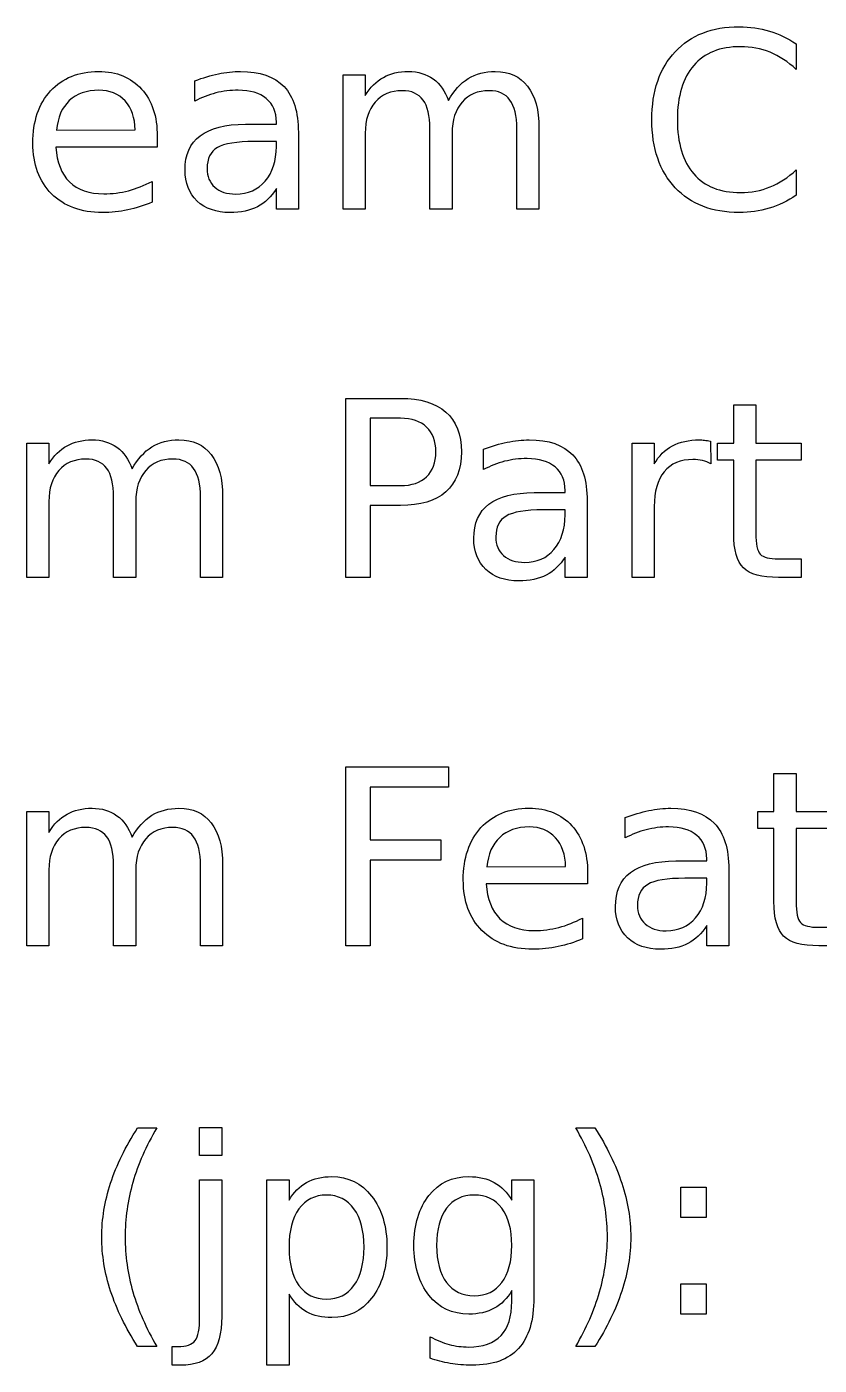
# Model space of a CAD drawing. Extents: x -140 to 352, y 0 to 216.
# Drawn here: x 223.82 to 238.04, y 145.13 to 169.14 of the extents above; entities that cross this region are included whole.
import ezdxf

# ---------------------------------------------------------------- set-up
doc = ezdxf.new("R2010")
doc.units = 0
doc.layers.add('Design_Template', color=7, linetype='CONTINUOUS')

msp = doc.modelspace()

# ---------------------------------------------------------------- linework, layer by layer
at = {"layer": 'Design_Template', "color": 7}
for points in [[(237.629411, 168.83575), (237.629411, 168.377543)], [(226.834629, 167.805322), (226.834629, 168.171027)], [(229.893661, 167.233099), (229.893661, 165.871384), (229.495675, 165.871384), (229.495675, 168.280738), (229.893661, 168.280738), (229.893661, 167.906427)], [(227.742443, 167.39229), (228.297461, 167.39229), (228.297461, 167.431011)], [(226.159152, 167.175017), (226.159152, 166.981409), (224.339235, 166.981409)], [(224.352146, 167.289032), (225.763339, 167.291184)], [(228.693274, 167.246007), (228.693274, 165.871384), (228.297461, 165.871384), (228.297461, 166.237089)], [(231.453284, 167.233099), (231.453284, 165.871384), (231.055316, 165.871384), (231.055316, 167.312695)], [(233.012911, 167.325602), (233.012911, 165.871384), (232.614943, 165.871384), (232.614943, 167.312695)], [(228.297461, 166.994315), (228.297461, 167.082516), (227.903782, 167.082516)], [(237.629411, 166.572679), (237.629411, 166.118772)], [(226.06665, 166.368313), (226.06665, 165.994002)], [(229.545159, 162.474625), (230.526117, 162.474625)], [(230.526117, 160.553595), (229.9797, 160.553595), (229.9797, 159.262869), (229.545159, 159.262869), (229.545159, 162.474625)], [(236.508622, 160.056665), (236.508622, 161.3646), (236.218218, 161.3646), (236.218218, 161.672223), (236.508622, 161.672223), (236.508622, 162.356308), (236.906604, 162.356308)], [(236.906604, 162.356308), (236.906604, 161.672223), (237.721916, 161.672223), (237.721916, 161.3646), (236.906604, 161.3646), (236.906604, 160.056665)], [(229.9797, 162.117524), (229.9797, 160.910696), (230.526117, 160.910696)], [(230.526117, 162.117524), (229.9797, 162.117524)], [(224.214468, 160.624584), (224.214468, 159.262869), (223.816481, 159.262869), (223.816481, 161.672223), (224.214468, 161.672223), (224.214468, 161.297912)], [(235.08238, 160.532083), (235.08238, 159.262869), (234.684397, 159.262869), (234.684397, 161.672223), (235.08238, 161.672223), (235.08238, 161.297912)], [(236.093434, 161.708796), (236.095551, 161.302219)], [(232.019059, 161.196806), (232.019059, 161.562512)], [(225.774095, 160.624584), (225.774095, 159.262869), (225.376126, 159.262869), (225.376126, 160.70418)], [(227.333718, 160.717087), (227.333718, 159.262869), (226.93575, 159.262869), (226.93575, 160.70418)], [(232.926855, 160.783773), (233.481873, 160.783773), (233.481873, 160.822496)], [(233.481873, 160.3858), (233.481873, 160.473999), (233.088198, 160.473999)], [(233.877704, 160.637492), (233.877704, 159.262869), (233.481873, 159.262869), (233.481873, 159.628574)], [(237.315329, 159.594155), (237.721916, 159.594155), (237.721916, 159.262869), (237.315329, 159.262869)], [(237.231428, 153.448149), (237.231428, 154.756086), (236.941025, 154.756086), (236.941025, 155.063709), (237.231428, 155.063709), (237.231428, 155.747794), (237.629411, 155.747794)], [(237.629411, 155.747794), (237.629411, 155.063709), (238.444722, 155.063709), (238.444722, 154.756086), (237.629411, 154.756086), (237.629411, 153.448149)], [(224.214468, 154.016068), (224.214468, 152.654353), (223.816481, 152.654353), (223.816481, 155.063709), (224.214468, 155.063709), (224.214468, 154.689397)], [(234.561782, 154.588291), (234.561782, 154.953998)], [(235.469596, 154.175259), (236.02461, 154.175259), (236.02461, 154.213983)], [(225.774095, 154.016068), (225.774095, 152.654353), (225.376126, 152.654353), (225.376126, 154.095665)], [(227.333718, 154.10857), (227.333718, 152.654353), (226.93575, 152.654353), (226.93575, 154.095665)], [(233.886304, 153.957987), (233.886304, 153.764379), (232.066387, 153.764379)], [(232.079281, 154.072001), (233.490474, 154.074118)], [(236.420427, 154.028976), (236.420427, 152.654353), (236.02461, 152.654353), (236.02461, 153.02006)], [(236.02461, 153.777287), (236.02461, 153.865485), (235.630935, 153.865485)], [(233.793803, 153.151283), (233.793803, 152.776971)], [(238.038136, 152.985639), (238.444722, 152.985639), (238.444722, 152.654353), (238.038136, 152.654353)], [(225.80636, 149.388819), (226.150551, 149.388819)], [(233.673325, 149.388819), (234.01752, 149.388819)], [(226.920686, 148.455193), (227.316503, 148.455193), (227.316503, 146.002816)], [(226.920686, 146.002816), (226.920686, 148.455193)], [(228.525486, 146.407244), (228.525486, 145.129423), (228.127518, 145.129423), (228.127518, 148.455193), (228.525486, 148.455193), (228.525486, 148.089489)], [(232.524593, 148.0895), (232.524593, 148.455204), (232.920409, 148.455204), (232.920409, 146.344869)], [(232.524593, 146.273876), (232.524593, 146.469636)], [(231.057454, 145.256356), (231.057454, 145.641423)], [(226.150551, 145.465013), (225.80636, 145.465013)], [(226.576495, 145.129423), (226.425908, 145.129423), (226.425908, 145.465013), (226.531318, 145.465013)], [(234.01752, 145.465013), (233.673325, 145.465013)]]:
    msp.add_lwpolyline(points, dxfattribs=at)
for points in [[(229.545159, 155.86611), (231.390892, 155.86611), (231.390892, 155.500405), (229.9797, 155.500405), (229.9797, 154.553871), (231.253217, 154.553871), (231.253217, 154.188167), (229.9797, 154.188167), (229.9797, 152.654353), (229.545159, 152.654353)], [(226.920686, 149.39312), (227.316503, 149.39312), (227.316503, 148.89189), (226.920686, 148.89189)], [(235.55779, 148.32397), (236.011702, 148.32397), (236.011702, 147.777563), (235.55779, 147.777563)], [(235.55779, 146.592248), (236.011702, 146.592248), (236.011702, 146.045841), (235.55779, 146.045841)]]:
    msp.add_lwpolyline(points, close=True, dxfattribs=at)
for points in [[(235.45884, 168.69377), (235.738487, 168.992068), (236.121409, 169.141219), (236.607586, 169.141222)], [(236.607586, 169.141222), (236.799751, 169.141219), (236.980451, 169.115406), (237.149679, 169.063779)], [(237.149679, 169.063779), (237.320349, 169.01358), (237.480253, 168.937571), (237.629411, 168.83575)], [(235.039344, 167.474035), (235.039344, 167.990323), (235.179175, 168.396901), (235.45884, 168.69377)], [(236.633389, 168.784121), (236.26626, 168.784119), (235.985156, 168.671538), (235.790123, 168.446382)], [(237.160435, 168.683015), (236.995515, 168.750416), (236.819835, 168.784119), (236.633389, 168.784121)], [(237.629411, 168.377543), (237.483117, 168.513784), (237.326798, 168.615607), (237.160435, 168.683015)], [(224.244577, 167.990325), (224.458269, 168.222653), (224.745804, 168.338819), (225.107218, 168.338822)], [(225.107218, 168.338822), (225.431325, 168.338819), (225.687326, 168.234127), (225.875197, 168.024744)], [(227.25628, 168.295797), (227.392516, 168.324478), (227.525171, 168.338819), (227.654249, 168.338822)], [(227.654249, 168.338822), (228.002733, 168.338819), (228.263041, 168.248468), (228.435136, 168.067769)], [(230.218481, 168.233411), (230.344691, 168.303682), (230.494565, 168.338819), (230.668086, 168.338822)], [(230.668086, 168.338822), (230.843049, 168.338819), (230.991484, 168.29436), (231.113383, 168.205446)], [(231.74155, 168.211899), (231.879228, 168.296511), (232.04128, 168.338819), (232.227713, 168.338822)], [(232.227713, 168.338822), (232.478689, 168.338819), (232.672297, 168.250619), (232.808551, 168.074222)], [(235.790123, 168.446382), (235.595075, 168.222653), (235.49755, 167.898538), (235.49755, 167.474035)], [(226.834629, 168.171027), (226.979484, 168.226957), (227.120027, 168.268546), (227.25628, 168.295797)], [(229.893661, 167.906427), (229.984007, 168.054142), (230.092289, 168.163137), (230.218481, 168.233411)], [(231.113383, 168.205446), (231.236728, 168.116528), (231.327787, 167.987454), (231.386602, 167.818228)], [(231.386602, 167.818228), (231.485549, 167.99606), (231.603871, 168.127283), (231.74155, 168.211899)], [(223.926202, 167.052398), (223.926202, 167.446784), (224.032329, 167.759427), (224.244577, 167.990325)], [(225.111525, 168.003232), (224.890658, 168.003231), (224.713539, 167.940845), (224.580171, 167.816077)], [(225.580487, 167.809624), (225.462878, 167.938694), (225.306558, 168.003231), (225.111525, 168.003232)], [(225.875197, 168.024744), (226.064494, 167.816793), (226.159152, 167.53355), (226.159152, 167.175017)], [(227.211103, 167.953754), (227.080586, 167.920766), (226.955107, 167.871289), (226.834629, 167.805322)], [(227.613383, 168.003232), (227.47569, 168.003231), (227.341606, 167.986736), (227.211103, 167.953754)], [(228.116761, 167.852647), (227.997727, 167.953035), (227.829925, 168.003231), (227.613383, 168.003232)], [(228.297461, 167.431011), (228.297461, 167.613145), (228.237221, 167.75369), (228.116761, 167.852647)], [(228.435136, 168.067769), (228.607235, 167.887065), (228.693274, 167.613145), (228.693274, 167.246007)], [(230.554075, 167.994628), (230.351866, 167.994625), (230.191236, 167.925786), (230.072202, 167.788112)], [(230.932687, 167.826834), (230.850937, 167.938694), (230.724745, 167.994625), (230.554075, 167.994628)], [(232.118009, 167.994628), (231.912918, 167.994625), (231.750863, 167.926504), (231.631829, 167.790263)], [(232.492314, 167.826834), (232.410564, 167.938694), (232.285798, 167.994625), (232.118009, 167.994628)], [(232.808551, 168.074222), (232.944786, 167.899255), (233.012911, 167.649716), (233.012911, 167.325602)], [(224.580171, 167.816077), (224.448229, 167.691306), (224.372212, 167.515623), (224.352146, 167.289032)], [(225.763339, 167.291183), (225.760516, 167.507736), (225.699521, 167.680549), (225.580487, 167.809624)], [(230.072202, 167.788112), (229.953167, 167.651867), (229.893661, 167.466862), (229.893661, 167.233099)], [(231.055316, 167.312695), (231.055302, 167.545023), (231.014436, 167.716404), (230.932687, 167.826834)], [(231.631829, 167.790263), (231.512794, 167.654018), (231.453284, 167.468297), (231.453284, 167.233099)], [(232.614943, 167.312695), (232.614925, 167.543589), (232.574059, 167.714968), (232.492314, 167.826834)], [(226.929287, 167.185774), (227.111426, 167.323449), (227.382472, 167.392288), (227.742443, 167.39229)], [(235.45884, 166.254299), (235.179175, 166.5526), (235.039344, 166.959178), (235.039344, 167.474035)], [(235.49755, 167.474035), (235.49755, 167.050963), (235.595075, 166.726848), (235.790123, 166.501689)], [(226.658241, 166.572679), (226.658241, 166.843729), (226.74859, 167.048095), (226.929287, 167.185774)], [(224.261796, 166.144588), (224.038061, 166.368313), (223.926202, 166.670915), (223.926202, 167.052398)], [(224.339235, 166.981409), (224.35645, 166.708921), (224.438185, 166.500971), (224.584479, 166.357557)], [(227.239061, 166.972803), (227.115733, 166.899661), (227.054057, 166.774891), (227.054057, 166.598492)], [(227.903782, 167.082516), (227.583968, 167.082514), (227.362403, 167.045944), (227.239061, 166.972803)], [(228.09739, 166.372615), (228.230776, 166.528936), (228.297461, 166.73617), (228.297461, 166.994315)], [(226.875513, 166.015514), (226.730659, 166.154627), (226.658241, 166.340347), (226.658241, 166.572679)], [(227.054057, 166.598492), (227.054057, 166.457946), (227.099957, 166.346084), (227.191732, 166.262904)], [(235.790123, 166.501689), (235.985156, 166.277961), (236.26626, 166.166099), (236.633389, 166.166099)], [(237.160435, 166.267206), (237.326798, 166.33461), (237.483117, 166.436434), (237.629411, 166.572679)], [(224.584479, 166.357557), (224.732183, 166.215577), (224.937274, 166.144588), (225.19972, 166.144588)], [(225.19972, 166.144588), (225.351732, 166.144588), (225.498738, 166.163232), (225.640709, 166.200518)], [(225.640709, 166.200518), (225.784135, 166.237806), (225.926107, 166.293738), (226.06665, 166.368313)], [(227.191732, 166.262904), (227.28495, 166.181158), (227.41116, 166.140286), (227.570347, 166.140286)], [(227.570347, 166.140286), (227.789772, 166.140286), (227.965448, 166.217728), (228.09739, 166.372615)], [(228.297461, 166.237089), (228.207111, 166.090807), (228.094522, 165.98253), (227.959715, 165.912256)], [(236.607586, 165.808998), (236.121409, 165.809), (235.738487, 165.957432), (235.45884, 166.254299)], [(236.633389, 166.166099), (236.819835, 166.166099), (236.995515, 166.1998), (237.160435, 166.267206)], [(225.176055, 165.808998), (224.791707, 165.809), (224.486957, 165.920862), (224.261796, 166.144588)], [(226.06665, 165.994002), (225.924681, 165.933769), (225.779115, 165.887876), (225.629953, 165.856325)], [(227.464934, 165.808998), (227.218265, 165.809), (227.021792, 165.877837), (226.875513, 166.015514)], [(237.629411, 166.118772), (237.477385, 166.015514), (237.316042, 165.938072), (237.145385, 165.886443)], [(225.629953, 165.856325), (225.480809, 165.824773), (225.32951, 165.809), (225.176055, 165.808998)], [(227.959715, 165.912256), (227.824905, 165.843417), (227.659981, 165.809), (227.464934, 165.808998)], [(237.145385, 165.886443), (236.976158, 165.834814), (236.796887, 165.809), (236.607586, 165.808998)], [(230.526117, 162.474625), (230.886088, 162.474622), (231.157847, 162.392875), (231.341426, 162.229386)], [(230.995079, 161.960486), (230.884645, 162.065174), (230.728326, 162.117521), (230.526117, 162.117524)], [(231.341426, 162.229386), (231.526415, 162.067327), (231.618921, 161.82926), (231.618935, 161.515185)], [(231.160712, 161.515185), (231.160712, 161.707357), (231.105512, 161.855791), (230.995079, 161.960486)], [(224.214468, 161.297912), (224.304818, 161.445628), (224.413096, 161.554621), (224.539288, 161.624897)], [(224.539288, 161.624897), (224.665498, 161.695167), (224.815372, 161.730304), (224.988896, 161.730305)], [(224.988896, 161.730305), (225.16386, 161.730304), (225.312291, 161.685845), (225.434193, 161.596932)], [(225.707409, 161.209713), (225.80636, 161.387546), (225.924681, 161.518768), (226.062357, 161.603385)], [(226.062357, 161.603385), (226.200035, 161.687996), (226.362091, 161.730304), (226.54852, 161.730305)], [(226.54852, 161.730305), (226.7995, 161.730304), (226.993104, 161.642104), (227.129358, 161.465707)], [(232.019059, 161.562512), (232.163895, 161.61844), (232.304438, 161.660032), (232.440692, 161.687282)], [(232.440692, 161.687282), (232.576927, 161.715963), (232.709582, 161.730304), (232.83866, 161.730305)], [(232.83866, 161.730305), (233.187162, 161.730304), (233.447452, 161.639953), (233.619552, 161.459254)], [(235.08238, 161.297912), (235.165554, 161.444192), (235.273832, 161.552469), (235.407204, 161.622745)], [(235.407204, 161.622745), (235.540589, 161.694449), (235.702641, 161.730303), (235.893381, 161.730305)], [(235.893381, 161.730305), (235.920615, 161.730303), (235.950735, 161.728153), (235.983731, 161.72386)], [(235.983731, 161.72386), (236.016715, 161.721002), (236.053281, 161.715972), (236.093434, 161.708796)], [(224.874882, 161.386112), (224.672673, 161.38611), (224.512046, 161.317271), (224.393012, 161.179596)], [(225.253494, 161.218319), (225.171748, 161.330179), (225.045552, 161.38611), (224.874882, 161.386112)], [(225.434193, 161.596932), (225.557535, 161.508011), (225.648598, 161.37894), (225.707409, 161.209713)], [(226.438816, 161.386112), (226.233725, 161.38611), (226.07167, 161.317989), (225.952636, 161.181748)], [(226.813121, 161.218319), (226.731371, 161.330179), (226.606604, 161.38611), (226.438816, 161.386112)], [(227.129358, 161.465707), (227.265593, 161.29074), (227.333718, 161.041201), (227.333718, 160.717087)], [(230.995079, 161.067734), (231.105512, 161.172424), (231.160712, 161.321574), (231.160712, 161.515185)], [(231.618935, 161.515185), (231.618921, 161.198239), (231.526415, 160.958737), (231.341426, 160.796681)], [(232.797794, 161.394717), (232.660116, 161.394716), (232.526018, 161.378222), (232.395518, 161.34524)], [(233.301177, 161.244133), (233.182142, 161.34452), (233.014337, 161.394716), (232.797794, 161.394717)], [(233.619552, 161.459254), (233.791647, 161.27855), (233.877686, 161.004629), (233.877704, 160.637492)], [(235.777214, 161.377508), (235.553479, 161.377506), (235.381384, 161.304364), (235.260924, 161.158084)], [(235.94931, 161.358147), (235.897674, 161.371055), (235.840319, 161.377508), (235.777214, 161.377508)], [(224.393012, 161.179596), (224.273978, 161.043352), (224.214468, 160.858347), (224.214468, 160.624584)], [(225.376126, 160.70418), (225.376109, 160.936508), (225.335243, 161.107887), (225.253494, 161.218319)], [(225.952636, 161.181748), (225.833601, 161.045503), (225.774095, 160.859781), (225.774095, 160.624584)], [(226.93575, 160.70418), (226.935736, 160.935074), (226.89487, 161.106454), (226.813121, 161.218319)], [(232.395518, 161.34524), (232.264998, 161.312251), (232.139518, 161.262774), (232.019059, 161.196806)], [(233.481873, 160.822496), (233.481873, 161.004629), (233.421636, 161.145175), (233.301177, 161.244133)], [(235.260924, 161.158084), (235.14189, 161.013234), (235.08238, 160.804567), (235.08238, 160.532083)], [(236.095589, 161.302216), (236.051129, 161.328029), (236.002375, 161.346671), (235.94931, 161.358147)], [(230.526117, 160.910696), (230.728326, 160.910694), (230.884645, 160.963039), (230.995079, 161.067734)], [(231.341426, 160.796681), (231.157847, 160.634622), (230.886088, 160.553593), (230.526117, 160.553595)], [(232.113698, 160.577257), (232.295838, 160.714933), (232.566884, 160.783772), (232.926855, 160.783773)], [(231.842652, 159.964164), (231.842652, 160.235215), (231.933002, 160.43958), (232.113698, 160.577257)], [(233.088198, 160.473999), (232.768398, 160.473999), (232.546818, 160.437429), (232.423473, 160.364288)], [(232.423473, 160.364288), (232.300149, 160.291146), (232.238469, 160.166376), (232.238469, 159.989977)], [(233.28182, 159.764101), (233.415187, 159.920421), (233.481873, 160.127655), (233.481873, 160.3858)], [(232.059924, 159.407), (231.91507, 159.546112), (231.842652, 159.731832), (231.842652, 159.964164)], [(232.238469, 159.989977), (232.238469, 159.849431), (232.284372, 159.737569), (232.376144, 159.65439)], [(236.682873, 159.432815), (236.566706, 159.547546), (236.508622, 159.755495), (236.508622, 160.056665)], [(236.906604, 160.056665), (236.906604, 159.860188), (236.933133, 159.733983), (236.986198, 159.678052)], [(232.754759, 159.531771), (232.974183, 159.531769), (233.149877, 159.609214), (233.28182, 159.764101)], [(232.376144, 159.65439), (232.469376, 159.572643), (232.595572, 159.531769), (232.754759, 159.531771)], [(233.481873, 159.628574), (233.391523, 159.482293), (233.278938, 159.374015), (233.144141, 159.303742)], [(236.986198, 159.678052), (237.040688, 159.622121), (237.150409, 159.594155), (237.315329, 159.594155)], [(232.649363, 159.200483), (232.402676, 159.200483), (232.206204, 159.269322), (232.059924, 159.407)], [(233.144141, 159.303742), (233.009331, 159.234903), (232.844393, 159.200483), (232.649363, 159.200483)], [(237.315329, 159.262869), (237.009862, 159.262869), (236.799039, 159.319518), (236.682873, 159.432815)], [(224.539288, 155.01638), (224.665498, 155.086653), (224.815372, 155.12179), (224.988896, 155.12179)], [(224.988896, 155.12179), (225.16386, 155.12179), (225.312291, 155.077329), (225.434193, 154.988415)], [(226.062357, 154.994871), (226.200035, 155.079481), (226.362091, 155.12179), (226.54852, 155.12179)], [(226.54852, 155.12179), (226.7995, 155.12179), (226.993104, 155.033588), (227.129358, 154.857192)], [(231.97173, 154.773295), (232.185404, 155.005624), (232.472957, 155.12179), (232.834367, 155.12179)], [(232.834367, 155.12179), (233.158478, 155.12179), (233.414475, 155.017096), (233.60235, 154.807715)], [(234.983415, 155.078769), (235.119668, 155.107449), (235.252323, 155.12179), (235.381401, 155.12179)], [(235.381401, 155.12179), (235.729886, 155.12179), (235.990176, 155.03144), (236.162289, 154.85074)], [(224.214468, 154.689397), (224.304818, 154.837112), (224.413096, 154.946107), (224.539288, 155.01638)], [(225.434193, 154.988415), (225.557535, 154.899498), (225.648598, 154.770423), (225.707409, 154.601199)], [(225.707409, 154.601199), (225.80636, 154.779027), (225.924681, 154.910254), (226.062357, 154.994871)], [(234.561782, 154.953998), (234.706636, 155.009924), (234.847179, 155.051517), (234.983415, 155.078769)], [(224.874882, 154.777599), (224.672673, 154.777595), (224.512046, 154.708758), (224.393012, 154.571083)], [(225.253494, 154.609804), (225.171748, 154.721666), (225.045552, 154.777595), (224.874882, 154.777599)], [(226.438816, 154.777599), (226.233725, 154.777595), (226.07167, 154.709474), (225.952636, 154.573231)], [(226.813121, 154.609804), (226.731371, 154.721666), (226.606604, 154.777595), (226.438816, 154.777599)], [(227.129358, 154.857192), (227.265593, 154.682225), (227.333718, 154.432684), (227.333718, 154.10857)], [(231.653355, 153.835368), (231.653338, 154.229756), (231.759481, 154.542398), (231.97173, 154.773295)], [(232.83866, 154.786203), (232.617811, 154.786199), (232.440692, 154.723814), (232.307324, 154.599047)], [(233.307622, 154.592595), (233.19003, 154.721666), (233.033708, 154.786199), (232.83866, 154.786203)], [(233.60235, 154.807715), (233.791647, 154.599763), (233.886304, 154.316522), (233.886304, 153.957987)], [(234.938242, 154.736726), (234.807739, 154.703741), (234.682242, 154.654261), (234.561782, 154.588291)], [(235.340518, 154.786203), (235.202839, 154.786199), (235.068741, 154.769693), (234.938242, 154.736726)], [(235.8439, 154.635616), (235.724866, 154.736006), (235.557078, 154.786199), (235.340518, 154.786203)], [(236.162289, 154.85074), (236.334371, 154.670037), (236.420427, 154.396115), (236.420427, 154.028976)], [(224.393012, 154.571083), (224.273978, 154.434836), (224.214468, 154.249833), (224.214468, 154.016068)], [(225.376126, 154.095665), (225.376109, 154.327994), (225.335243, 154.499373), (225.253494, 154.609804)], [(225.952636, 154.573231), (225.833601, 154.436988), (225.774095, 154.251265), (225.774095, 154.016068)], [(226.93575, 154.095665), (226.935736, 154.326558), (226.89487, 154.497938), (226.813121, 154.609804)], [(232.307324, 154.599047), (232.175378, 154.474277), (232.099365, 154.298594), (232.079281, 154.072001)], [(233.490474, 154.074153), (233.487651, 154.290705), (233.426656, 154.463521), (233.307622, 154.592595)], [(236.02461, 154.213983), (236.024596, 154.396115), (235.964374, 154.536659), (235.8439, 154.635616)], [(234.656439, 153.968743), (234.838579, 154.106418), (235.109625, 154.175255), (235.469596, 154.175259)], [(234.385376, 153.35565), (234.385376, 153.6267), (234.475726, 153.831064), (234.656439, 153.968743)], [(231.988931, 152.927558), (231.765214, 153.151283), (231.653338, 153.453885), (231.653355, 153.835368)], [(232.066387, 153.764379), (232.083603, 153.49189), (232.165338, 153.283941), (232.311614, 153.140526)], [(234.966214, 153.755774), (234.842872, 153.682629), (234.781206, 153.557863), (234.781206, 153.381463)], [(235.630935, 153.865485), (235.311121, 153.865485), (235.089541, 153.828912), (234.966214, 153.755774)], [(235.824543, 153.155586), (235.957911, 153.311906), (236.024596, 153.519142), (236.02461, 153.777287)], [(237.405679, 152.8243), (237.289513, 152.93903), (237.231428, 153.146979), (237.231428, 153.448149)], [(237.629411, 153.448149), (237.629411, 153.251673), (237.65594, 153.12547), (237.709004, 153.069537)], [(234.602648, 152.798484), (234.457811, 152.937595), (234.385376, 153.123318), (234.385376, 153.35565)], [(234.781206, 153.381463), (234.781206, 153.240916), (234.827096, 153.129054), (234.918885, 153.045876)], [(232.311614, 153.140526), (232.459336, 152.998547), (232.664409, 152.927558), (232.926872, 152.927558)], [(232.926872, 152.927558), (233.078884, 152.927558), (233.225873, 152.94622), (233.367859, 152.983487)], [(233.367859, 152.983487), (233.51127, 153.020776), (233.653256, 153.076709), (233.793803, 153.151283)], [(234.918885, 153.045876), (235.012099, 152.964127), (235.138309, 152.923254), (235.297497, 152.923258)], [(235.297497, 152.923258), (235.516924, 152.923254), (235.692601, 153.000699), (235.824543, 153.155586)], [(236.02461, 153.02006), (235.934246, 152.873777), (235.821675, 152.765499), (235.686865, 152.695226)], [(237.709004, 153.069537), (237.763494, 153.013608), (237.873215, 152.985639), (238.038136, 152.985639)], [(232.903208, 152.591968), (232.518843, 152.591968), (232.214092, 152.703833), (231.988931, 152.927558)], [(233.793803, 152.776971), (233.651817, 152.716738), (233.50625, 152.670845), (233.357106, 152.639296)], [(235.192087, 152.591968), (234.945417, 152.591968), (234.748941, 152.660809), (234.602648, 152.798484)], [(238.038136, 152.654353), (237.732669, 152.654353), (237.521845, 152.711002), (237.405679, 152.8243)], [(233.357106, 152.639296), (233.207959, 152.607758), (233.056645, 152.591968), (232.903208, 152.591968)], [(235.686865, 152.695226), (235.552054, 152.626388), (235.387134, 152.591968), (235.192087, 152.591968)], [(225.322335, 148.39496), (225.428457, 148.719074), (225.5898, 149.050357), (225.80636, 149.388819)], [(226.150551, 149.388819), (225.958372, 149.058962), (225.815687, 148.732695), (225.722455, 148.410016)], [(234.099266, 148.410016), (234.006051, 148.732695), (233.864065, 149.058962), (233.673325, 149.388819)], [(234.01752, 149.388819), (234.232651, 149.050357), (234.393264, 148.719074), (234.49939, 148.39496)], [(225.163147, 147.429065), (225.163147, 147.748879), (225.216208, 148.070842), (225.322335, 148.39496)], [(225.722455, 148.410016), (225.629241, 148.087334), (225.582642, 147.760351), (225.582642, 147.429065)], [(228.525486, 148.089489), (228.608661, 148.232901), (228.713358, 148.339027), (228.839568, 148.407868)], [(228.839568, 148.407868), (228.967203, 148.478138), (229.119215, 148.513274), (229.295621, 148.513274)], [(229.295621, 148.513274), (229.588176, 148.513274), (229.825532, 148.397108), (230.007672, 148.164779)], [(231.0381, 148.175546), (231.218796, 148.400706), (231.456865, 148.513285), (231.752306, 148.513285)], [(231.752306, 148.513285), (231.930134, 148.513285), (232.082876, 148.478148), (232.210511, 148.407878)], [(232.210511, 148.407878), (232.338146, 148.337602), (232.442847, 148.231475), (232.524593, 148.0895)], [(234.241252, 147.429065), (234.241252, 147.760351), (234.193923, 148.087334), (234.099266, 148.410016)], [(234.49939, 148.39496), (234.606955, 148.070842), (234.660733, 147.748879), (234.660733, 147.429065)], [(229.198809, 148.181991), (228.989428, 148.181988), (228.824504, 148.098806), (228.704045, 147.93245)], [(229.691434, 147.93245), (229.5724, 148.098806), (229.408193, 148.181988), (229.198809, 148.181991)], [(230.007672, 148.164779), (230.191236, 147.932447), (230.283029, 147.626977), (230.283029, 147.248365)], [(230.767054, 147.278492), (230.767054, 147.651368), (230.8574, 147.950386), (231.0381, 148.175546)], [(231.849101, 148.181991), (231.636849, 148.181988), (231.471216, 148.10311), (231.352182, 147.945355)], [(232.346034, 147.945355), (232.228443, 148.10311), (232.062793, 148.181988), (231.849101, 148.181991)], [(228.704045, 147.93245), (228.58501, 147.76752), (228.525486, 147.539495), (228.525486, 147.248365)], [(229.872148, 147.248365), (229.872148, 147.539495), (229.811912, 147.76752), (229.691434, 147.93245)], [(231.352182, 147.945355), (231.234573, 147.7876), (231.175775, 147.565308), (231.175775, 147.278482)], [(232.524593, 147.278482), (232.524579, 147.565308), (232.465069, 147.7876), (232.346034, 147.945355)], [(225.322335, 146.458873), (225.216208, 146.78442), (225.163147, 147.107818), (225.163147, 147.429065)], [(225.582642, 147.429065), (225.582642, 147.097778), (225.629241, 146.769363), (225.722455, 146.443813)], [(228.525486, 147.248365), (228.525486, 146.957235), (228.58501, 146.72849), (228.704045, 146.562131)], [(229.691434, 146.562131), (229.811912, 146.72849), (229.872148, 146.957235), (229.872148, 147.248365)], [(230.283029, 147.248365), (230.283029, 146.86975), (230.191236, 146.564279), (230.007672, 146.331951)], [(231.0381, 146.38359), (230.8574, 146.608747), (230.767054, 146.907049), (230.767054, 147.278492)], [(231.175775, 147.278482), (231.175775, 146.993088), (231.234573, 146.771512), (231.352182, 146.61376)], [(232.346034, 146.61376), (232.465069, 146.771512), (232.524579, 146.993088), (232.524593, 147.278482)], [(234.099266, 146.443813), (234.193923, 146.769363), (234.241252, 147.097778), (234.241252, 147.429065)], [(234.660733, 147.429065), (234.660733, 147.107818), (234.606955, 146.78442), (234.49939, 146.458873)], [(228.704045, 146.562131), (228.824504, 146.397204), (228.989428, 146.314739), (229.198809, 146.314739)], [(229.198809, 146.314739), (229.408193, 146.314739), (229.5724, 146.397204), (229.691434, 146.562131)], [(231.352182, 146.61376), (231.471216, 146.456005), (231.636849, 146.377124), (231.849101, 146.377124)], [(231.849101, 146.377124), (232.062793, 146.377124), (232.228443, 146.456005), (232.346034, 146.61376)], [(225.80636, 145.465013), (225.591243, 145.802036), (225.4299, 146.133323), (225.322335, 146.458873)], [(225.722455, 146.443813), (225.817112, 146.119698), (225.959811, 145.793432), (226.150551, 145.465013)], [(228.839568, 146.086714), (228.713358, 146.156983), (228.608661, 146.263829), (228.525486, 146.407244)], [(230.007672, 146.331951), (229.825532, 146.099618), (229.588176, 145.983456), (229.295621, 145.983456)], [(231.752306, 146.045851), (231.456865, 146.045851), (231.218796, 146.15843), (231.0381, 146.38359)], [(232.524593, 146.469636), (232.442847, 146.327657), (232.338146, 146.221531), (232.210511, 146.151258)], [(232.330971, 145.660784), (232.460049, 145.795594), (232.524579, 145.999955), (232.524593, 146.273876)], [(232.920409, 146.344859), (232.920409, 145.934695), (232.829347, 145.62994), (232.647208, 145.430593)], [(233.673325, 145.465013), (233.864065, 145.793432), (234.006051, 146.119698), (234.099266, 146.443813)], [(234.49939, 146.458873), (234.393264, 146.133323), (234.232651, 145.802036), (234.01752, 145.465013)], [(226.83894, 145.570423), (226.893441, 145.639261), (226.920686, 145.783392), (226.920686, 146.002816)], [(227.316503, 146.002816), (227.316503, 145.69591), (227.257705, 145.473618), (227.14011, 145.335942)], [(229.295621, 145.983456), (229.119215, 145.983456), (228.967203, 146.017887), (228.839568, 146.086714)], [(232.210511, 146.151258), (232.082876, 146.080984), (231.930134, 146.045851), (231.752306, 146.045851)], [(226.531318, 145.465013), (226.681905, 145.465013), (226.784436, 145.50015), (226.83894, 145.570423)], [(231.057454, 145.641423), (231.173623, 145.578322), (231.288364, 145.531709), (231.401648, 145.501593)], [(231.747995, 145.45642), (232.007576, 145.45642), (232.20191, 145.524541), (232.330971, 145.660784)], [(227.14011, 145.335942), (227.023944, 145.198264), (226.836072, 145.129426), (226.576495, 145.129423)], [(231.401648, 145.501593), (231.51495, 145.471466), (231.630403, 145.45642), (231.747995, 145.45642)], [(232.647208, 145.430593), (232.465069, 145.229813), (232.186134, 145.129426), (231.810387, 145.129423)], [(231.416712, 145.161702), (231.29337, 145.181775), (231.173623, 145.213331), (231.057454, 145.256356)], [(231.810387, 145.129423), (231.671269, 145.129426), (231.540054, 145.140183), (231.416712, 145.161702)]]:
    msp.add_open_spline(points, degree=3, dxfattribs=at)

doc.saveas('drawing.dxf')
